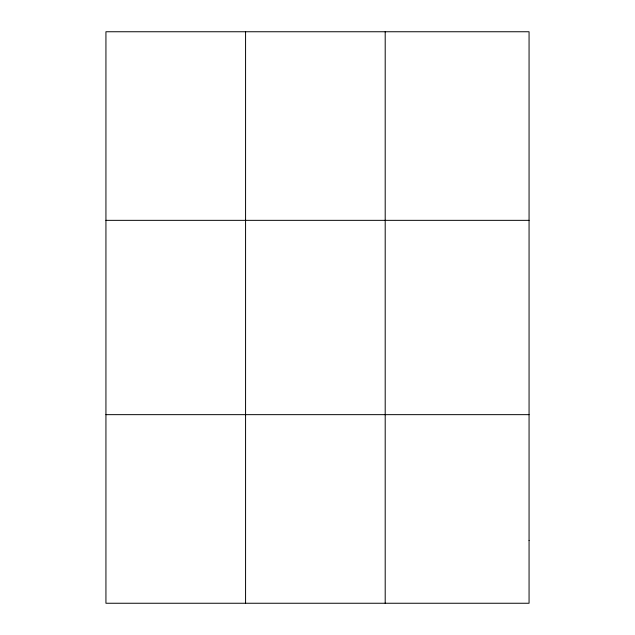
<?xml version="1.0" encoding="UTF-8"?>
<svg xmlns="http://www.w3.org/2000/svg" width="635" height="635" viewBox="0 0 635 635"><rect width="100%" height="100%" fill="white"/><g stroke="black" fill="none" stroke-linecap="round" stroke-linejoin="round"><path stroke-width="0.95" d="M245.57 31.75L245.57 603.25M385.199 31.75L385.199 603.25M105.934 220.345L529.066 220.345M105.934 414.655L529.066 414.655M529.066 540.385L529.066 603.25L105.934 603.25L105.934 31.75L529.066 31.75L529.066 540.385"/></g></svg>
